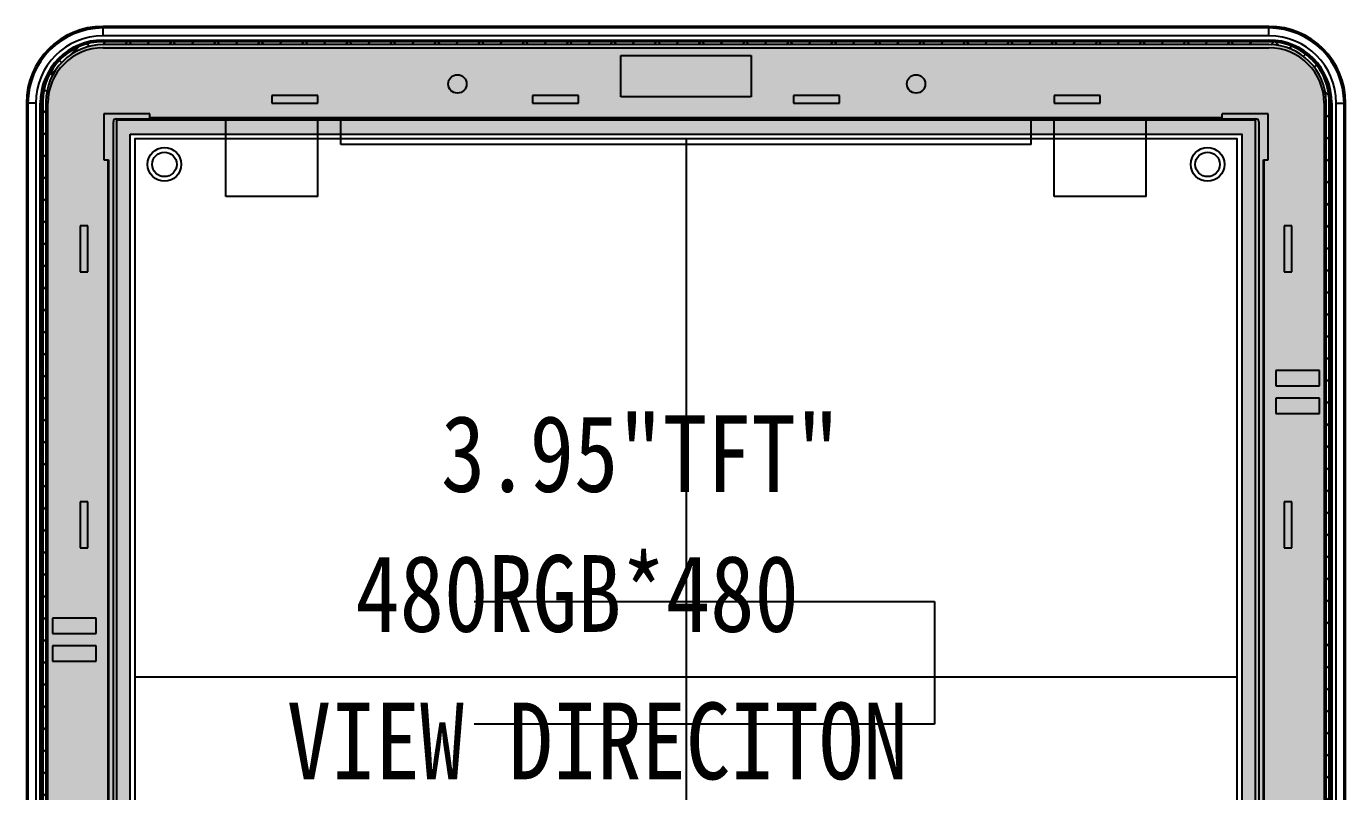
# Model space of a CAD drawing. Header units: millimetres. Extents: x 0 to 709, y 0 to 297.
# Drawn here: x 623.1 to 709.1, y 111.8 to 161.7 of the extents above; entities that cross this region are included whole.
import ezdxf

# ---------------------------------------------------------------- set-up
doc = ezdxf.new("R2010")
doc.units = ezdxf.units.MM
doc.header["$LTSCALE"] = 23.1
doc.layers.get('0').update_dxf_attribs({"linetype": 'CONTINUOUS'})
for name, color, linetype in [('02___PRT_ALL_AXES', 7, 'CONTINUOUS'), ('Baseline.drawing', 10, 'CONTINUOUS'), ('CF_line.drawing', 12, 'CONTINUOUS'), ('DIM', 3, 'CONTINUOUS'), ('dwg', 7, 'CONTINUOUS'), ('TFT_line.drawing', 11, 'CONTINUOUS'), ('保护膜', 5, 'CONTINUOUS')]:
    doc.layers.add(name, color=color, linetype=linetype)
doc.styles.get("Standard").update_dxf_attribs({"font": 'txt', "width": 0.85})

# ---------------------------------------------------------------- blocks, each defined once
blk = doc.blocks.new('fasf')
at = {"layer": 'Baseline.drawing', "color": 4}
blk.add_lwpolyline([(4599.856815386327, -522.0123119264283), (4671.712815386327, -522.0123119264283), (4671.712815386327, -451.8363119264283), (4599.856815386327, -451.8363119264283), (4599.856815386327, -522.0123119264283)], close=True, dxfattribs=at)
at = {"layer": 'CF_line.drawing', "color": 4}
blk.add_lwpolyline([(4598.656815386327, -524.2623119264283), (4672.912815386327, -524.2623119264283), (4672.912815386327, -450.6363119264283), (4598.656815386327, -450.6363119264283), (4598.656815386327, -524.2623119264283)], close=True, dxfattribs=at)
at = {"layer": 'dwg', "color": 1, "ltscale": 100}
for p, q in [((4635.784815386327, -451.8363119264283), (4635.784815386327, -522.0123119264283)), ((4599.856815386327, -486.9243119264283), (4671.712815386327, -486.9243119264283))]:
    blk.add_line(p, q, dxfattribs=at)
at = {"layer": 'TFT_line.drawing', "color": 4}
blk.add_lwpolyline([(4598.656815386327, -526.8123119264284), (4672.912815386327, -526.8123119264284), (4672.912815386327, -450.6363119264283), (4598.656815386327, -450.6363119264283), (4598.656815386327, -526.8123119264284)], close=True, dxfattribs=at)

msp = doc.modelspace()

# ---------------------------------------------------------------- hatches: boundary and pattern name
at = {"linetype": 'ByBlock'}
h = msp.add_hatch(dxfattribs=at)
h.set_pattern_fill('AR-HBONE', color=256, scale=0.01)
h.set_pattern_definition([(45, (-14223.55447783876, 3305.209328596313), (0, 1.436840979371065), [3.048, -1.016]), (135, (-14222.83605783876, 3305.927748596313), (1.4210854715202e-16, 1.436840979371065), [3.048, -1.016])])
h.paths.add_polyline_path([(708.0682988627996, 156.7335231613227, 0.4142135623730933), (704.1432988627989, 160.6585231613233), (628.1432988627987, 160.6585231613238, 0.4142135623730974), (624.2182988627992, 156.7335231613243), (624.2182988627992, 80.7335231613236, 0.414213562373093), (628.1432988627989, 76.80852316132388), (704.1432988627992, 76.80852316132342, 0.4142135623730969), (708.0682988627996, 80.73352316132383)])
h.paths.add_polyline_path([(707.8682988627988, 80.73352316132387, -0.4142135623730965), (704.1432988627981, 77.00852316132324), (628.1432988627978, 77.0085231613237, -0.4142135623730924), (624.4182988627981, 80.73352316132342), (624.4182988627981, 156.7335231613242, -0.4142135623730975), (628.1432988627979, 160.458523161324), (704.1432988627982, 160.4585231613235, -0.4142135623730933), (707.8682988627988, 156.7335231613229)], flags=16)
h.paths.add_polyline_path([(702.3752988627984, 83.84965298142407), (629.9192988627965, 83.84965298142407), (629.9192988627965, 154.6256529814239), (702.3752988627984, 154.6256529814239)], flags=0)
h.paths.add_polyline_path([(693.4792120909915, 81.18152316132472), (693.4792120909933, 80.15443358307289, -0.2826664897862923), (692.9310976061968, 79.26235764395531), (691.5051690484706, 78.5400464227958), (679.1000417227297, 78.5400464227958), (677.75778400176, 79.25755947411187, -0.1070112936570022), (677.4352297476398, 79.53152316132474, -0.1648351467981754), (677.2292120909914, 80.13946397953488), (677.2292120909915, 81.1815231613244, -0.4142135623730638), (677.4292120909922, 81.3815231613251), (693.2792120909908, 81.3815231613251, -0.4142135623725836)], flags=0)
h.paths.add_polyline_path([(693.07921209099, 81.23152316132456), (693.07921209099, 80.83152316132492), (693.32921209099, 80.83152316132492), (693.32921209099, 80.53152316132474), (693.07921209099, 80.53152316132474), (693.07921209099, 80.03152316132474), (692.7792120909908, 80.03152316132474), (692.7792120909908, 81.23152316132456)], flags=0)
h.paths.add_polyline_path([(692.4792120909915, 81.23152316132456), (692.4792120909915, 80.03152316132474), (692.1792120909922, 80.03152316132474), (692.1792120909922, 81.23152316132456)], flags=0)
h.paths.add_polyline_path([(691.879212090993, 81.23152316132456), (691.879212090993, 80.03152316132474), (691.57921209099, 80.03152316132474), (691.57921209099, 81.23152316132456)], flags=0)
h.paths.add_polyline_path([(691.2792120909908, 81.23152316132456), (691.2792120909908, 80.03152316132474), (690.9792120909915, 80.03152316132474), (690.9792120909915, 81.23152316132456)], flags=0)
h.paths.add_polyline_path([(690.6792120909922, 81.23152316132456), (690.6792120909922, 80.03152316132474), (690.379212090993, 80.03152316132474), (690.379212090993, 81.23152316132456)], flags=0)
h.paths.add_polyline_path([(690.0792120909937, 81.23152316132456), (690.0792120909937, 80.03152316132474), (689.7792120909908, 80.03152316132474), (689.7792120909908, 81.23152316132456)], flags=0)
h.paths.add_polyline_path([(689.4792120909915, 81.23152316132456), (689.4792120909915, 80.03152316132474), (689.1792120909922, 80.03152316132474), (689.1792120909922, 81.23152316132456)], flags=0)
h.paths.add_polyline_path([(688.879212090993, 81.23152316132456), (688.879212090993, 80.03152316132474), (688.57921209099, 80.03152316132474), (688.57921209099, 81.23152316132456)], flags=0)
h.paths.add_polyline_path([(688.2792120909908, 81.23152316132456), (688.2792120909908, 80.03152316132474), (687.9792120909915, 80.03152316132474), (687.9792120909915, 81.23152316132456)], flags=0)
h.paths.add_polyline_path([(687.6792120909922, 81.23152316132456), (687.6792120909922, 80.03152316132474), (687.379212090993, 80.03152316132474), (687.379212090993, 81.23152316132456)], flags=0)
h.paths.add_polyline_path([(687.0792120909937, 81.23152316132456), (687.0792120909937, 80.03152316132474), (686.7792120909908, 80.03152316132474), (686.7792120909908, 81.23152316132456)], flags=0)
h.paths.add_polyline_path([(686.4792120909915, 81.23152316132456), (686.4792120909915, 80.03152316132474), (686.1792120909922, 80.03152316132474), (686.1792120909922, 81.23152316132456)], flags=0)
h.paths.add_polyline_path([(685.879212090993, 81.23152316132456), (685.879212090993, 80.03152316132474), (685.57921209099, 80.03152316132474), (685.57921209099, 81.23152316132456)], flags=0)
h.paths.add_polyline_path([(685.2792120909908, 81.23152316132456), (685.2792120909908, 80.03152316132474), (684.9792120909915, 80.03152316132474), (684.9792120909915, 81.23152316132456)], flags=0)
h.paths.add_polyline_path([(684.6792120909922, 81.23152316132456), (684.6792120909922, 80.03152316132474), (684.379212090993, 80.03152316132474), (684.379212090993, 81.23152316132456)], flags=0)
h.paths.add_polyline_path([(684.0792120909937, 81.23152316132456), (684.0792120909937, 80.03152316132474), (683.7792120909908, 80.03152316132474), (683.7792120909908, 81.23152316132456)], flags=0)
h.paths.add_polyline_path([(683.4792120909915, 81.23152316132456), (683.4792120909915, 80.03152316132474), (683.1792120909922, 80.03152316132474), (683.1792120909922, 81.23152316132456)], flags=0)
h.paths.add_polyline_path([(682.879212090993, 81.23152316132456), (682.879212090993, 80.03152316132474), (682.57921209099, 80.03152316132474), (682.57921209099, 81.23152316132456)], flags=0)
h.paths.add_polyline_path([(682.2792120909908, 81.23152316132456), (682.2792120909908, 80.03152316132474), (681.9792120909915, 80.03152316132474), (681.9792120909915, 81.23152316132456)], flags=0)
h.paths.add_polyline_path([(681.6792120909922, 81.23152316132456), (681.6792120909922, 80.03152316132474), (681.379212090993, 80.03152316132474), (681.379212090993, 81.23152316132456)], flags=0)
h.paths.add_polyline_path([(681.0792120909937, 81.23152316132456), (681.0792120909937, 80.03152316132474), (680.7792120909908, 80.03152316132474), (680.7792120909908, 81.23152316132456)], flags=0)
h.paths.add_polyline_path([(680.4792120909915, 81.23152316132456), (680.4792120909915, 80.03152316132474), (680.1792120909922, 80.03152316132474), (680.1792120909922, 81.23152316132456)], flags=0)
h.paths.add_polyline_path([(679.879212090993, 81.23152316132456), (679.879212090993, 80.03152316132474), (679.57921209099, 80.03152316132474), (679.57921209099, 81.23152316132456)], flags=0)
h.paths.add_polyline_path([(679.2792120909908, 81.23152316132456), (679.2792120909908, 80.03152316132474), (678.9792120909915, 80.03152316132474), (678.9792120909915, 81.23152316132456)], flags=0)
h.paths.add_polyline_path([(678.6792120909922, 81.23152316132456), (678.6792120909922, 80.03152316132474), (678.3792120909893, 80.03152316132474), (678.3792120909893, 81.23152316132456)], flags=0)
h.paths.add_polyline_path([(678.0792120909937, 81.23152316132456), (678.0792120909937, 80.03152316132474), (677.7792120909908, 80.03152316132474), (677.7792120909908, 80.53152316132474), (677.5292120909908, 80.53152316132474), (677.5292120909908, 80.83152316132492), (677.7792120909908, 80.83152316132492), (677.7792120909908, 81.23152316132456)], flags=0)
h = msp.add_hatch(dxfattribs=at)
h.set_pattern_fill('ANGLE', color=8, scale=0.1)
h.set_pattern_definition([(0, (0, 0), (0, 0.6985000000000001), [0.508, -0.1905]), (90, (0, 0), (-0.6985000000000001, 4.277078946022132e-17), [0.508, -0.1905])])
edge = h.paths.add_edge_path()
edge.add_arc((704.1432988627967, 156.7335231613222), 3.725000000002183, 6.994658778666809e-12, 89.99999999997203)
edge.add_line((704.1432988627985, 160.4585231613235), (628.1432988627985, 160.458523161324))
edge.add_arc((628.1432988627985, 156.7335231613241), 3.724999999999909, 90, 180)
edge.add_line((624.4182988627981, 156.7335231613241), (624.4182988627981, 80.7335231613236))
edge.add_arc((628.1432988627985, 80.73352316132406), 3.725000000000364, 180.000000000007, 270)
edge.add_line((628.1432988627985, 77.0085231613237), (680.4042120909908, 77.00852316132324))
edge.add_line((680.4042120909908, 77.00852316132324), (680.4042120909944, 77.24354045363253))
edge.add_arc((679.4042120909944, 77.24354045363026), 1, 1.302755197527456e-10, 61.87296310880076)
edge.add_line((679.8756401802275, 78.12544495905178), (677.7577840017602, 79.25755947411227))
edge.add_arc((678.2292120909933, 80.13946397953515), 1.000000000001567, 217.4407591831748, 241.8729631088376, ccw=False)
edge.add_arc((678.2292120909915, 80.13946397953515), 1.000000000000277, 180.0000000000261, 217.4407591832382, ccw=False)
edge.add_line((677.2292120909915, 80.1394639795347), (677.2292120909915, 81.18152316132438))
edge.add_arc((677.4292120909922, 81.18152316132438), 0.2000000000007276, 90, 180, ccw=False)
edge.add_line((677.4292120909922, 81.3815231613251), (693.2792120909908, 81.3815231613251))
edge.add_arc((693.2792120909908, 81.18152316132438), 0.2000000000007276, 1.3028511602897197e-10, 90, ccw=False)
edge.add_line((693.4792120909915, 81.18152316132483), (693.4792120909933, 80.15443358307294))
edge.add_arc((692.4792120909951, 80.15443358307022), 0.999999999998181, -63.135278851498924, 1.5631940186722204e-10, ccw=False)
edge.add_line((692.931097606197, 79.26235764395534), (691.5051690484706, 78.5400464227958))
edge.add_line((691.5051690484706, 78.5400464227958), (690.9523265757944, 78.26000131156962))
edge.add_arc((691.4042120909999, 77.36792537245339), 1.000000000001332, 116.8647211486517, 179.9999999999479)
edge.add_line((690.404212090998, 77.3679253724543), (690.404212090998, 77.00852316132324))
edge.add_line((690.404212090998, 77.00852316132324), (704.1432988627985, 77.00852316132324))
edge.add_arc((704.1432988627967, 80.73352316132497), 3.725000000001728, 270.000000000028, 359.999999999986)
edge.add_line((707.8682988627988, 80.73352316132406), (707.8682988627988, 156.7335231613227))
h.paths.add_polyline_path([(702.3752988627984, 83.84965298142407), (629.9192988627965, 83.84965298142407), (629.9192988627965, 154.6256529814239), (702.3752988627984, 154.6256529814239)], flags=16)

# ---------------------------------------------------------------- linework, layer by layer
at = {"color": 7, "linetype": 'Continuous'}
for p, q in [((628.1432988627985, 161.0407028306236), (628.1432988627985, 161.6502250214236)), ((704.1432988627985, 161.6502250214236), (628.1432988627985, 161.6502250214236)), ((704.1432988627985, 161.5450660984236), (628.1432988627985, 161.5450660984236)), ((704.1432988627985, 161.0407028306236), (628.1432988627985, 161.0407028306236)), ((704.1432988627985, 161.0407028306236), (704.1432988627985, 161.6502250214236)), ((628.1432988627985, 160.7585193537236), (628.1432988627985, 160.6585231613236)), ((628.1432988627985, 160.7585193537236), (704.1432988627985, 160.7585193537236)), ((628.1432988627985, 160.2502250214235), (704.1432988627985, 160.2502250214235)), ((704.1432988627985, 160.7585193537236), (704.1432988508984, 160.6585231613236)), ((661.8932988627985, 157.0452250214236), (661.8932988627985, 159.7552250214235)), ((661.8932988627985, 159.7552250214235), (670.3932988627985, 159.7552250214235)), ((670.3932988627985, 159.7552250214235), (670.3932988627985, 157.0452250214236)), ((623.1432988627985, 156.6502250214236), (623.1432988627985, 80.65022502142355)), ((623.7528210534985, 156.6502250214236), (623.1432988627985, 156.6502250214236)), ((623.2484577857985, 156.6502250214236), (623.2484577857985, 80.65022502142355)), ((623.7528210534985, 156.6502250214236), (623.7528210534985, 80.65022502142355)), ((624.0350045304984, 80.65022502142355), (624.0350045304984, 156.6502250214236)), ((624.0350045304984, 156.6502250214236), (624.1350007227985, 156.6502250096235)), ((624.1350007227985, 80.65022502142355), (624.1350007227985, 156.6502250214236)), ((624.5432988627985, 80.65022502142355), (624.5432988627985, 156.6502250214236)), ((639.1432988627985, 157.1502250214236), (639.1432988627985, 156.6502250214236)), ((642.1432988627985, 157.1502250214236), (639.1432988627985, 157.1502250214236)), ((639.1432988627985, 156.6502250214236), (642.1432988627985, 156.6502250214236)), ((642.1432988627985, 156.6502250214236), (642.1432988627985, 157.1502250214236)), ((656.1432988627985, 157.1502250214236), (656.1432988627985, 156.6502250214236)), ((659.1432988627985, 157.1502250214236), (656.1432988627985, 157.1502250214236)), ((656.1432988627985, 156.6502250214236), (659.1432988627985, 156.6502250214236)), ((659.1432988627985, 156.6502250214236), (659.1432988627985, 157.1502250214236)), ((670.3932988627985, 157.0452250214236), (661.8932988627985, 157.0452250214236)), ((673.1432988627985, 157.1502250214236), (673.1432988627985, 156.6502250214236)), ((676.1432988627985, 157.1502250214236), (673.1432988627985, 157.1502250214236)), ((673.1432988627985, 156.6502250214236), (676.1432988627985, 156.6502250214236)), ((676.1432988627985, 156.6502250214236), (676.1432988627985, 157.1502250214236)), ((690.1432988627985, 157.1502250214236), (690.1432988627985, 156.6502250214236)), ((693.1432988627985, 157.1502250214236), (690.1432988627985, 157.1502250214236)), ((690.1432988627985, 156.6502250214236), (693.1432988627985, 156.6502250214236)), ((693.1432988627985, 156.6502250214236), (693.1432988627985, 157.1502250214236)), ((707.7432988627985, 156.6502250214236), (707.7432988627985, 80.65022502142355)), ((708.2515931949985, 156.6502250214236), (708.1515970026985, 156.6502250214236)), ((708.1515970026985, 156.6502250214236), (708.1515970026985, 80.65022502142355)), ((708.2515931949985, 156.6502250214236), (708.2515931949985, 80.65022502142355)), ((708.5337766719985, 156.6502250214236), (709.1432988627985, 156.6502250214236)), ((708.5337766719985, 80.65022502142355), (708.5337766719985, 156.6502250214236)), ((709.0381399396985, 80.65022502142355), (709.0381399396985, 156.6502250214236)), ((709.1432988627985, 80.65022502142355), (709.1432988627985, 156.6502250214236)), ((628.1932988627984, 155.9502250214236), (628.1932988627984, 152.9502250214236)), ((631.1932988627984, 155.9502250214236), (628.1932988627984, 155.9502250214236)), ((631.1932988627984, 155.6502250214236), (631.1932988627984, 155.9502250214236)), ((701.0932988627985, 155.6947354370236), (631.1932988627984, 155.6947354370236)), ((636.1432988627985, 150.5502250214236), (636.1432988627985, 155.6798986318236)), ((642.1432988627985, 155.6798986318236), (636.1432988627985, 155.6798986318236)), ((642.1432988627985, 150.5502250214236), (642.1432988627985, 155.6798986318236)), ((643.6432988627985, 153.9502250214236), (643.6432988627985, 155.6798986318236)), ((649.1432988627985, 155.6798986318236), (643.6432988627985, 155.6798986318236)), ((649.1432988627985, 155.6798986318236), (649.1432988627985, 155.6449885019236)), ((655.0932988627985, 155.6798986318236), (655.0932988627985, 155.6449885019236)), ((677.1932988627984, 155.6798986318236), (655.0932988627985, 155.6798986318236)), ((677.1932988627984, 155.6798986318236), (677.1932988627984, 155.6449885019236)), ((683.1432988627985, 155.6798986318236), (683.1432988627985, 155.6449885019236)), ((688.6432988627985, 155.6798986318236), (683.1432988627985, 155.6798986318236)), ((688.6432988627985, 153.9502250214236), (688.6432988627985, 155.6798986318236)), ((690.1432988627985, 150.5502250214236), (690.1432988627985, 155.6798986318236)), ((696.1432988627985, 155.6798986318236), (690.1432988627985, 155.6798986318236)), ((696.1432988627985, 150.5502250214236), (696.1432988627985, 155.6798986318236)), ((701.0932988627985, 155.6502250214236), (701.0932988627985, 155.9502250214236)), ((704.0932988627985, 155.9502250214236), (701.0932988627985, 155.9502250214236)), ((704.0932988627985, 152.9502250214236), (704.0932988627985, 155.9502250214236)), ((636.1432988627985, 155.6502250214236), (631.1932988627984, 155.6502250214236)), ((643.6432988627985, 155.6502250214236), (642.1432988627985, 155.6502250214236)), ((655.0932988627985, 155.6449885019236), (649.1432988627985, 155.6449885019236)), ((683.1432988627985, 155.6449885019236), (677.1932988627984, 155.6449885019236)), ((690.1432988627985, 155.6502250214236), (688.6432988627985, 155.6502250214236)), ((701.0932988627985, 155.6502250214236), (696.1432988627985, 155.6502250214236)), ((688.6432988627985, 153.9502250214236), (643.6432988627985, 153.9502250214236)), ((628.1932988627984, 152.9502250214236), (628.4932988627985, 152.9502250214236)), ((628.4487884471985, 152.9502250214236), (628.4487884471985, 81.05022502142356)), ((628.4932988627985, 152.9502250214236), (628.4932988627985, 81.05022502142356)), ((703.7932988627985, 152.9502250214236), (704.0932988627985, 152.9502250214236)), ((703.7932988627985, 81.05022502142356), (703.7932988627985, 152.9502250214236)), ((703.8378092782984, 81.05022502142356), (703.8378092782984, 152.9502250214236)), ((642.1432988627985, 150.5502250214236), (636.1432988627985, 150.5502250214236)), ((696.1432988627985, 150.5502250214236), (690.1432988627985, 150.5502250214236)), ((626.6432988627985, 148.6502250214236), (626.6432988627985, 145.6502250214236)), ((627.1432988627985, 148.6502250214236), (626.6432988627985, 148.6502250214236)), ((627.1432988627985, 145.6502250214236), (627.1432988627985, 148.6502250214236)), ((705.6432988627985, 148.6502250214236), (705.1432988627985, 148.6502250214236)), ((705.1432988627985, 148.6502250214236), (705.1432988627985, 145.6502250214236)), ((705.6432988627985, 145.6502250214236), (705.6432988627985, 148.6502250214236)), ((626.6432988627985, 145.6502250214236), (627.1432988627985, 145.6502250214236)), ((705.1432988627985, 145.6502250214236), (705.6432988627985, 145.6502250214236)), ((707.4432988627984, 139.2002250214236), (704.5932988627985, 139.2002250214236)), ((704.5932988627985, 139.2002250214236), (704.5932988627985, 138.2002250214236)), ((707.4432988627984, 138.2002250214236), (707.4432988627984, 139.2002250214236)), ((704.5932988627985, 138.2002250214236), (707.4432988627984, 138.2002250214236)), ((707.4432988627984, 137.4002250214236), (704.5932988627985, 137.4002250214236)), ((704.5932988627985, 137.4002250214236), (704.5932988627985, 136.4002250214236)), ((707.4432988627984, 136.4002250214236), (707.4432988627984, 137.4002250214236)), ((704.5932988627985, 136.4002250214236), (707.4432988627984, 136.4002250214236)), ((626.6432988627985, 130.6502250214236), (626.6432988627985, 127.6502250214236)), ((627.1432988627985, 130.6502250214236), (626.6432988627985, 130.6502250214236)), ((627.1432988627985, 127.6502250214236), (627.1432988627985, 130.6502250214236)), ((705.6432988627985, 130.6502250214236), (705.1432988627985, 130.6502250214236)), ((705.1432988627985, 130.6502250214236), (705.1432988627985, 127.6502250214236)), ((705.6432988627985, 127.6502250214236), (705.6432988627985, 130.6502250214236)), ((626.6432988627985, 127.6502250214236), (627.1432988627985, 127.6502250214236)), ((705.1432988627985, 127.6502250214236), (705.6432988627985, 127.6502250214236)), ((652.3432988627985, 124.1502250214236), (682.3432988627985, 124.1502250214236)), ((682.3432988627985, 124.1502250214236), (682.3432988627985, 116.1502250214236)), ((624.8432988627985, 123.0502250214236), (624.8432988627985, 122.0502250214236)), ((627.6932988627984, 123.0502250214236), (624.8432988627985, 123.0502250214236)), ((627.6932988627984, 122.0502250214236), (627.6932988627984, 123.0502250214236)), ((624.8432988627985, 122.0502250214236), (627.6932988627984, 122.0502250214236)), ((624.8432988627985, 121.2502250214235), (624.8432988627985, 120.2502250214235)), ((627.6932988627984, 121.2502250214235), (624.8432988627985, 121.2502250214235)), ((627.6932988627984, 120.2502250214235), (627.6932988627984, 121.2502250214235)), ((624.8432988627985, 120.2502250214235), (627.6932988627984, 120.2502250214235)), ((682.3432988627985, 116.1502250214236), (652.3432988627985, 116.1502250214236))]:
    msp.add_line(p, q, dxfattribs=at)
at = {"color": 5, "linetype": 'Continuous'}
msp.add_line((628.1432988627985, 160.6585231613236), (704.1432988627985, 160.6585231613236), dxfattribs=at)
at = {"color": 0}
for p, q in [((628.8172988627994, 79.28565298142559), (628.8172988627994, 155.425652981425)), ((629.0172988627983, 155.6256529814239), (703.2772988627985, 155.6256529814239)), ((703.4772988627992, 155.425652981425), (703.4772988627992, 79.28565298142559))]:
    msp.add_line(p, q, dxfattribs=at)
at = {"color": 5, "linetype": 'Continuous'}
msp.add_lwpolyline([(624.2182988627992, 80.73352316132406, 0.414213562373095), (628.1432988627985, 76.80852316132388), (704.1432988627985, 76.80852316132342, 0.414213562373095), (708.0682988627996, 80.73352316132315), (708.0682988627996, 156.7335231613231, 0.414213562373095), (704.1432988627985, 160.6585231613233), (628.1432988627985, 160.6585231613238, 0.414213562373095), (624.2182988627992, 156.7335231613241)], format="xyb", close=True, dxfattribs=at)
at = {"color": 8, "linetype": 'Continuous'}
msp.add_lwpolyline([(629.9192988627965, 154.6256529814239), (702.3752988627984, 154.6256529814239), (702.3752988627984, 83.84965298142407), (629.9192988627965, 83.84965298142407)], close=True, dxfattribs=at)
at = {"color": 7, "linetype": 'Continuous'}
for centre, radius in [((632.1432988627985, 152.6502250214236), 1.1), ((632.1432988627985, 152.6502250214236), 0.8), ((700.1432988627985, 152.6502250214236), 1.1), ((700.1432988627985, 152.6502250214236), 0.8)]:
    msp.add_circle(centre, radius, dxfattribs=at)
for centre, radius, start, end in [((628.1432988627985, 156.6502250214236), 5, 90, 180), ((628.1432988627985, 156.6502250214236), 4.894841077, 90, 180), ((628.1432988627985, 156.6502250214236), 4.3904778092, 90, 180), ((704.1432988627985, 156.6502250214236), 5, 0, 90), ((704.1432988627985, 156.6502250214236), 4.894841077, 0, 90), ((704.1432988627985, 156.6502250214236), 4.3904778092, 0, 90), ((628.1432988627985, 156.6502250214236), 4.1082943322, 90, 180), ((628.1432988627985, 156.6502250214236), 4.0082981399, 90, 180), ((628.1432988627985, 156.6502250214236), 3.9973819397, 90, 180), ((628.1432988627985, 156.6502250214236), 3.6, 90, 180), ((704.1432988627985, 156.6502250214236), 4.1082943322, 0, 90), ((704.1432988627985, 156.6502250214236), 4.0082981399, 0, 90), ((704.1432988627985, 156.6502250214236), 3.9973819397, 0, 90), ((704.1432988627985, 156.6502250214236), 3.6, 0, 90)]:
    msp.add_arc(centre, radius, start, end, dxfattribs=at)
at = {"color": 0}
for centre, radius, start, end in [((629.0172988627983, 155.425652981425), 0.199999999999818, 90, 180.0000000001042), ((703.2772988627985, 155.425652981425), 0.199999999999932, 0, 90)]:
    msp.add_arc(centre, radius, start, end, dxfattribs=at)
at = {"color": 7, "linetype": 'Continuous'}
for centre in [(623.1969690996984, 115.7502250214236), (623.1969690996984, 114.1502250214236), (623.1969690996984, 112.5502250214236)]:
    msp.add_ellipse(centre, major_axis=(0, 0.45), ratio=0.0087268678, start_param=-3.1415926536, end_param=0, dxfattribs=at)
at = {"layer": '02___PRT_ALL_AXES', "color": 7, "linetype": 'Continuous'}
for centre in [(651.2432988627985, 157.9002250214236), (681.1432988627985, 157.9002250214236)]:
    msp.add_circle(centre, 0.6, dxfattribs=at)
at = {"layer": '保护膜', "color": 0, "linetype": 'Continuous'}
msp.add_lwpolyline([(624.4182988627981, 80.73352316132406, 0.4142135623731952), (628.1432988627985, 77.0085231613237), (704.1432988627985, 77.00852316132324, 0.4142135623730522), (707.8682988627988, 80.7335231613236), (707.8682988627988, 156.7335231613231, 0.4142135623730522), (704.1432988627985, 160.4585231613235), (628.1432988627985, 160.458523161324, 0.4142135623731594), (624.4182988627981, 156.7335231613241)], format="xyb", close=True, dxfattribs=at)

# ---------------------------------------------------------------- block references
at = {"layer": 'DIM', "color": 0}
msp.add_blockref('fasf', (-3969.637516523529, 606.1619649078523), dxfattribs=at)

# ---------------------------------------------------------------- texts
at = {"color": 3, "char_height": 5, "attachment_point": 1}
for s, insert, width in [('{\\fSimSun|b0|i0|c134|p2;3.95"TFT"}', (650.1675860988817, 136.2938427635902), 17.4653365292836), ('{\\fSimSun|b0|i0|c134|p2;480RGB*480}', (644.5868488054894, 127.1692406748205), 36.75), ('{\\fSimSun|b0|i0|c134|p2;VIEW DIRECITON}', (640.118176308204, 117.555428410007), 70.23728165467878)]:
    msp.add_mtext(s, dxfattribs=dict(at, insert=insert, width=width))

doc.saveas('drawing.dxf')
